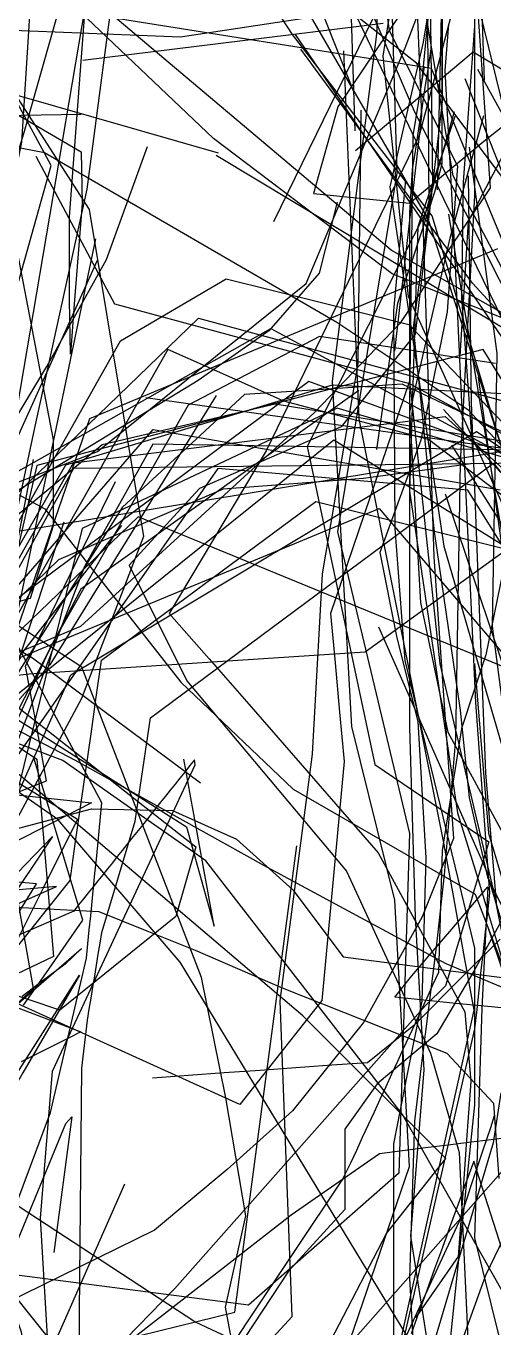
# Model space of a CAD drawing. Header units: metres. Extents: x 30 to 6769, y 117 to 5736.
# Drawn here: x 6121 to 6315, y 608 to 1147 of the extents above; entities that cross this region are included whole.
import ezdxf

# ---------------------------------------------------------------- set-up
doc = ezdxf.new("R2010")
doc.units = ezdxf.units.M
for name, color, linetype in [('FLOOR_0', 1, 'Continuous'), ('FLOOR_1', 2, 'Continuous'), ('FLOOR_2', 3, 'Continuous')]:
    doc.layers.add(name, color=color, linetype=linetype)

msp = doc.modelspace()

# ---------------------------------------------------------------- linework, layer by layer
at = {"layer": 'FLOOR_0', "color": 4}
for points in [[(6356.68, 843.69), (6289.13, 1068.55), (6231.21, 1143.56), (6123.64, 1308.57), (6000.42, 1479.97), (5904.93, 1637.82), (5804.26, 1777.77), (5606.23, 1733.95), (5595.73, 1647.01), (5578.5, 1588.67), (5546.2, 1585.44), (5537.9, 1587.05), (5558.12, 1594.4), (5578.33, 1601.76), (5598.54, 1609.11), (5549.57, 1689.25), (5546.98, 1688.43), (5569.34, 1668.86), (5578.16, 1660.09), (5568.27, 1666.27), (5558.38, 1672.46), (5548.49, 1678.64), (5538.6, 1684.83), (5528.71, 1691.01)], [(6352.05, 972.51), (6281.86, 1111.66), (6227.6, 1238.32)], [(6050.05, 458.42), (6065.18, 636.27), (6069.39, 724.18), (6070.92, 756.49), (6069.27, 764.75), (6067.62, 773), (6065.97, 781.26), (6064.32, 789.52), (6062.67, 797.77), (6061.02, 806.03), (6059.37, 814.28), (6057.72, 822.54), (6056.07, 830.79), (6054.42, 839.05), (6052.77, 847.31), (6063.44, 875.66), (6095.92, 963.71), (6131.33, 1089.3), (6067.36, 1207.53)], [(5741.21, 436.31), (5924.04, 443.04), (5996.6, 459.68), (6072.33, 544.54), (6092.01, 678.21), (6086.56, 784.58), (6079.65, 942.71), (6100.53, 1008.41), (6119.22, 1098.95), (6125.54, 1199.6)], [(6335.51, 1016.34), (6288.81, 1129.5), (6091.22, 1160.97)], [(6355.37, 1164.19), (6304.05, 1066.15), (6300.56, 1010.4)], [(5981.39, 1157.36), (6200.53, 1094.63)], [(6354.11, 952.05), (6293.91, 1075.4), (6258.03, 1150.58)], [(5665.77, 1100.11), (5820.91, 1102.43), (5978.28, 1123.85), (6128.53, 1094.68), (6249.63, 1024.52), (6303.89, 988.33), (6408.54, 875.81)], [(5936.2, 1107.17), (6143.74, 1110.65)], [(6074.66, 590.89), (6072.64, 615.14), (6085.3, 751.06), (6097.86, 953.63), (6129.59, 1006.11), (6154.27, 1050.47), (6171.25, 1097.18)], [(6325.98, 975.34), (6276.68, 998.83), (6244.02, 996.65), (6211.36, 994.47), (6160.78, 947.73), (6092.12, 839.09), (6095.93, 845.75), (6099.73, 852.41), (6103.53, 859.07), (6107.34, 865.73), (6111.14, 872.39), (6114.94, 879.05), (6118.75, 885.71), (6267.15, 947.26), (6336.79, 865.75)], [(6258.78, 996.16), (6143.56, 913.96), (6079.2, 789.83), (5984.93, 731.65), (5959.17, 654.89), (5896.04, 651.02), (5801.36, 651.02), (5726.88, 651.02), (5709.41, 651.02), (5691.93, 651.02), (5674.45, 651.02), (5656.98, 651.02), (5601.8, 643.59), (5462.43, 557.9), (5428.73, 519.77)], [(6199.61, 994.13), (6130.78, 882.54), (6101.64, 849.74)], [(5741.67, 403.29), (5762.76, 396.26), (5773.04, 393.63), (5782.99, 391.15), (5792.93, 388.66), (5802.88, 386.17), (5812.83, 383.68), (5870.88, 382.63), (6004.05, 436.4), (6038.36, 609.77), (6011.57, 832.29), (6105.61, 935.94), (6329.33, 972.89)], [(6338.51, 912.02), (6388.69, 766.29), (6408.85, 781.41), (6412.5, 787.48), (6410.61, 790.51), (6408.72, 793.54), (6406.83, 796.57), (6404.94, 799.6), (6403.04, 802.63), (6401.15, 805.66), (6399.26, 808.69), (6397.37, 811.72), (6395.47, 814.75), (6393.58, 817.77), (6391.69, 820.8), (6389.8, 823.83), (6387.91, 826.86), (6386.01, 829.89), (6384.12, 832.92), (6382.23, 835.95), (6379.97, 843.03), (6297.31, 973.53)], [(6123.82, 967.58), (6092.01, 802.86), (6073.33, 684.13), (6060.71, 677.86), (6048.92, 677.86), (6037.13, 677.86), (6025.34, 677.86), (6013.55, 677.86), (6001.76, 677.86), (5989.97, 677.86), (5978.18, 677.86), (5949.64, 687.99), (5920.84, 698.28), (5892.04, 708.57), (5837.16, 836.44), (5825.06, 890.84), (5805.68, 888.07), (5786.3, 885.3), (5766.92, 882.53), (5747.54, 879.76), (5724.19, 874.38)]]:
    msp.add_lwpolyline(points, dxfattribs=at)
at = {"layer": 'FLOOR_0', "color": 2}
for points in [[(6399.9, 1566.93), (6279.79, 1414.34), (6291.8, 1276.73), (6303.63, 1205.73), (6300.49, 1164.83), (6292.09, 1133.32), (6283.7, 1101.82), (6220.32, 971.2), (6180.25, 903.83), (6196.69, 885.03), (6213.13, 866.23), (6266.71, 804.73), (6302.63, 738.86), (6305.08, 710.05), (6303.36, 685.87), (6301.63, 661.7), (6299.85, 637.52), (6282.14, 612.21)], [(6256.91, 1119.16), (6206.41, 1246.83), (6196.35, 1283.32), (6201.23, 1302.85), (6205.33, 1327.54)], [(6286.67, 1168.12), (6250.11, 1113.69), (6239.91, 1077.73), (6279.76, 1073.74), (6310.52, 1099.36), (6385.09, 1158.4)], [(6615.11, 682.13), (6605.59, 834.27), (6513.82, 923.81), (6457.69, 940.45), (6391.79, 976.94), (6308.04, 1129.13)], [(5646.01, 860.96), (5757.68, 754.53), (5876.14, 743.31), (5940.02, 734.8), (5960.15, 742.13), (5980.29, 749.45), (6000.43, 756.78), (6068.35, 858.65), (6173.63, 979.97), (6317.28, 955.02)], [(6054.86, 805.1), (6129.39, 834.47), (6125.07, 858.24), (6120.75, 882.01), (6157.94, 958.54)], [(6326.74, 857.77), (6294.66, 953.26)]]:
    msp.add_lwpolyline(points, dxfattribs=at)
at = {"layer": 'FLOOR_0', "color": 3}
for points in [[(6303.04, 1556.59), (6262.02, 1453.49), (6280.63, 1290.1), (6290.38, 1180.79), (6284.71, 1123.42)], [(6273.32, 1285.89), (6281.03, 1199.74), (6284.65, 1110.07), (6273.54, 1012.52)], [(6015.09, 514.53), (6038.36, 650.9), (6050.14, 744.35), (6089.25, 843.65), (6107.46, 900.74), (6124.56, 980.65), (6146.3, 1079.49), (6159.07, 1177.17)], [(6308.18, 1001.75), (6321.75, 904.25), (6354.85, 846.46), (6372.57, 818.6), (6390.28, 790.75), (6413.72, 681.79), (6407.8, 598.81), (6400.84, 462.86), (6436.3, 432.45), (6510.25, 416.6), (6571, 410.53), (6612.3, 417.15), (6649.71, 426.51), (6681.19, 525.28), (6700.58, 594.67), (6683.54, 726.4), (6594.21, 866.52), (6573.08, 887.66), (6551.96, 908.8), (6485.43, 919.41), (6364.5, 969.68), (6302.78, 1125.19)], [(6149.67, 1058.94), (6114.31, 889.76), (6056.55, 792.05), (6038.32, 704.68), (6028.61, 699.82), (6018.9, 694.97), (6009.19, 690.11), (5999.49, 685.25), (5989.78, 680.4), (5980.07, 675.54), (5963.72, 668.63), (5916.04, 681.67), (5871.13, 681.97), (5845.37, 690.36), (5836.75, 711.06), (5828.13, 731.76), (5819.51, 752.46), (5834.73, 856.59), (5827.08, 882.79), (5779.1, 877.26), (5758.47, 868.42), (5737.85, 859.58)], [(6038.36, 543.04), (6037.29, 615.04), (6034.67, 625.5), (6032.06, 635.96), (6029.44, 646.43), (6026.83, 656.89), (6024.22, 667.35), (6021.6, 677.82), (6018.99, 688.28), (6012.96, 812.48), (6100.74, 953.25), (6222.24, 1021.9), (6337.13, 959.62)], [(6318.39, 972.09), (6170.56, 993.17)], [(6332.7, 971.39), (6173.42, 973.99), (6145.06, 923.33), (6116.99, 849.84), (6093.93, 787.15), (6084.4, 764.26), (6074.87, 741.38), (6065.34, 718.5), (5985.19, 638.56), (5903.6, 651.02), (5880.73, 651.02), (5857.86, 651.02), (5835, 651.02), (5736.73, 666.38), (5574.53, 668.47), (5468.97, 563.47), (5436.56, 528.55)], [(6340.23, 966.2), (6140.58, 963.91), (6098.1, 887.19)]]:
    msp.add_lwpolyline(points, dxfattribs=at)
at = {"layer": 'FLOOR_0', "color": 7}
for points in [[(6263.67, 1494.53), (6247.69, 1371.93), (6252.96, 1231.21), (6257.08, 1103.63)], [(6393.8, 596.6), (6419.55, 499.92), (6429.39, 429.6), (6440.54, 429.6), (6451.69, 429.6), (6462.83, 429.6), (6473.98, 429.6), (6485.13, 429.6), (6496.27, 429.6), (6507.42, 429.6), (6565.99, 459.64), (6656.8, 565.43), (6673.16, 692.46), (6632.62, 805.91), (6511.01, 896.27), (6409.47, 961.29), (6352.1, 1004.06), (6321.44, 1024.87), (6296.99, 1034.65), (6272.55, 1044.43), (6198.61, 1100.52), (6082.41, 1210.83)], [(6293.2, 1169.87), (6291.12, 1079.25)], [(6093.29, 1154.58), (6147.1, 1071.08), (6169.51, 935.78), (6143.93, 868.63), (6110.21, 805.81), (6066.34, 703.48), (5994.71, 672.65), (5979.79, 681.64), (5991.94, 687.04), (6004.1, 692.45), (6016.25, 697.85), (6028.41, 703.26), (6096.66, 740.18), (6139.15, 793.29), (6141.32, 808.48), (6143.49, 823.67), (6145.66, 838.87), (6147.83, 854.06), (6149.99, 869.25), (6152.16, 884.45), (6240.92, 950.16), (6323.23, 929.63)], [(6124.93, 1093.27), (6157.56, 1032.08), (6279.69, 999.05), (6397.79, 935.19)], [(6329.99, 965.14), (6249.77, 988.86), (6144.22, 939.03), (6113.39, 814.01), (6086.33, 753.17), (6022.65, 694.77), (5925.24, 650.38), (5877.35, 645.05), (5844.23, 653.77), (5813.49, 664.75), (5782.76, 675.73), (5761.02, 714.7), (5764.86, 808.56), (5746.81, 796.52), (5716.27, 783.28)], [(6293.8, 988.35), (6388.46, 884.06)], [(5713.89, 355.79), (5749.94, 355.79), (5920.08, 380.49), (6037.38, 511.49), (6059.77, 612.63), (6062.01, 650.68), (6064.24, 688.72), (6065.18, 715.18), (6065.18, 733.24), (6065.18, 751.3), (6065.46, 768.7), (6066.63, 783.98), (6067.81, 799.25), (6068.98, 814.53), (6070.16, 829.81), (6071.33, 845.08), (6140.54, 966.26), (6294.51, 985.34), (6334.57, 949.26)], [(6387.09, 821.58), (6303.84, 954.95), (6200.38, 963.83), (6114.03, 840.3)], [(6371.04, 860.25), (6167.29, 943.84), (6071.23, 851.51), (5978.57, 777.72), (5832.1, 781.8), (5854.78, 837.18), (5850.53, 845.7), (5846.27, 854.21), (5842.02, 862.73), (5837.76, 871.25), (5816.45, 846.54), (5856.24, 679.94), (5859.41, 613.53), (5818.45, 619.84), (5781.74, 624.18), (5754.46, 624.18), (5727.18, 624.18)], [(6084.39, 762.35), (6131.9, 811.53), (6123.7, 799.24), (6115.51, 786.94)], [(6066.39, 571.05), (6107.78, 698.76), (6143.12, 754.02), (6131.34, 733.82), (6119.57, 713.63), (6107.79, 693.43), (6093.59, 677.86), (6071.24, 677.86), (6048.89, 677.86), (6026.53, 677.86), (5963.58, 664.15), (5906.41, 649.42), (5890.02, 647.07), (5873.62, 644.73), (5857.23, 642.39), (5840.83, 640.04), (5824.44, 637.7), (5808.13, 634.76), (5791.82, 631.79), (5775.52, 628.83), (5759.21, 625.86), (5741.65, 623.54)], [(5689.47, 407.25), (5867.78, 404.91), (6021.75, 445.23), (6046.73, 479.89), (6063.13, 512.72), (6137.36, 692.58), (6139.95, 695.41), (6132.46, 639.24)]]:
    msp.add_lwpolyline(points, dxfattribs=at)
at = {"layer": 'FLOOR_0', "color": 5}
for points in [[(6347.2, 1045.88), (6282.58, 1131.68), (6256.46, 1152.29), (6232.08, 1171.26), (6150.96, 1181.1), (6088.21, 1206), (6060.97, 1261.37), (6052.44, 1342.47), (6098.69, 1486.36), (6100.14, 1479.18), (6076.69, 1432.26), (5994.59, 1309.06), (5863.34, 1178.75), (5766.63, 1162.63), (5710.06, 1168.14), (5656.85, 1184.12), (5599.19, 1228.5), (5508.67, 1315.17), (5451.99, 1402.52), (5440.45, 1402.52)], [(5550.25, 1189.7), (5595.18, 1146.02), (5687.97, 1112.44), (5794.26, 1100.58), (5926.63, 1102.99), (6070.88, 1137.51), (6143.78, 1094.97), (6144.1, 1073.6), (6142.5, 1052.79), (6140.9, 1031.98), (6139.3, 1011.17), (6138.95, 1033.62), (6138.95, 1068.11), (6147.42, 1182.14)], [(6144.48, 1132.9), (6268.79, 1148.27)], [(6232.39, 1143.61), (6329.97, 1000.64), (6364.69, 936.12), (6401.29, 836.53), (6418.55, 804.19), (6432.02, 786.85), (6445.5, 769.52), (6488.18, 727.75), (6589.36, 634.69), (6669.07, 538.33), (6673.25, 557.13), (6677.42, 575.93), (6681.6, 594.73), (6615.52, 731)], [(6350.4, 1109.66), (6306.13, 1136.21), (6257.42, 1095.35)], [(6150.32, 1050.07), (6091.53, 919.94), (6089.03, 887.44), (6086.54, 854.94), (6085.3, 795.45)], [(6025.44, 556.08), (5999.99, 615.06), (5998.3, 708.55), (6035.12, 792.17), (6066.31, 854.75), (6069.89, 862.51), (6073.47, 870.27), (6077.05, 878.03), (6080.63, 885.79), (6084.21, 893.55), (6087.79, 901.31), (6091.37, 909.07), (6094.95, 916.84), (6098.53, 924.6), (6102.11, 932.36), (6109.26, 945.95), (6192.36, 1026.11), (6322.47, 990.78)], [(6381.92, 904.29), (6287.64, 975.82), (6227.69, 991.78), (6203.67, 1002.47), (6179.64, 1013.15), (6107.96, 886.99)], [(6321.54, 994.65), (6247.76, 998.37), (6210.92, 987.31), (6174.07, 976.25), (6137.22, 965.19), (6094.27, 890.85), (6085.3, 850.93), (6085.3, 832.82), (6085.3, 814.7), (6085.3, 796.58), (6067.42, 726.32), (6038.62, 711.47), (6009.33, 704.15), (5977.85, 695.5), (5934.76, 679.82), (5870.5, 668.04), (5796.22, 668.37), (5739.25, 676.52)], [(6423.02, 932.14), (6237.98, 999.86), (6072.99, 877.03)], [(6136.63, 941.6), (6099.43, 828.83)], [(5984.39, 724.58), (6133.49, 790.82), (6077.75, 785.75)], [(6058.09, 690.82), (6143.89, 765.09), (6137.09, 758.65), (6128.18, 751.97), (6119.27, 745.28)]]:
    msp.add_lwpolyline(points, dxfattribs=at)
at = {"layer": 'FLOOR_0', "color": 1}
for points in [[(6285.19, 1402.34), (6306.24, 1252.74), (6310.64, 1124.72)], [(6348.28, 1011.23), (6272.16, 1054.23), (6149.81, 1157.34), (6145.66, 1376.39)], [(6329.02, 1071.14), (6307.5, 1159.2)], [(6287.14, 1147.12), (6287.79, 1072.71), (6237.3, 973.05), (6265.36, 841.27), (6312.51, 809.34), (6311.02, 804.37), (6309.53, 799.4), (6308.04, 794.43), (6306.55, 789.46), (6305.06, 784.49), (6303.57, 779.52), (6302.07, 774.55), (6300.58, 769.58), (6299.09, 764.61), (6297.6, 759.64), (6296.11, 754.67), (6294.62, 749.7), (6286.41, 741.56), (6182.58, 624.28), (6157.23, 598.36)], [(6321.27, 1023.75), (6305.75, 1040.57), (6234.65, 1137.58)], [(6080.62, 898.62), (6122.83, 910.13), (6132.25, 940.28), (6132.25, 975.78), (6109.15, 1096.1)], [(6199.66, 1093.65), (6328.65, 1016.02)], [(6316.14, 1054.78), (6147.16, 984.39), (6102.92, 856.19)], [(6407.15, 856.9), (6310.23, 1013.09), (6125.33, 965.06), (6092.74, 823.74), (6037.64, 715.64), (6033.27, 574.17), (6025.61, 484.15), (5984.94, 409.01), (5937.34, 357.94), (5902.79, 329.24), (5872.31, 335.34), (5841.82, 341.44), (5727.57, 336.29), (5572.23, 355.79), (5527.04, 355.79), (5484.27, 359.23), (5370.47, 407.21)], [(6097.25, 783.75), (6139.49, 878.46), (6307.46, 979.24), (6361.15, 943.43)], [(5714.12, 818.09), (5850.43, 805.35), (6004.86, 767.75), (6091.46, 684.5), (6118.83, 606.41), (6133.83, 505.48), (6142.67, 538.98), (6143.12, 614.41), (6144.06, 715.57), (6146.31, 735.41), (6147.06, 739.96), (6147.82, 744.51), (6148.58, 749.05), (6149.34, 753.6), (6150.09, 758.15), (6150.85, 762.7), (6151.61, 767.25), (6152.37, 771.79), (6159.26, 794.78), (6166.16, 817.8), (6172.49, 860.56), (6314.57, 966.13), (6361.78, 906.4)], [(6117.63, 885.35), (6160.58, 940.3)], [(6130.29, 594.87), (6126.86, 653.48), (6131.93, 714.3), (6191, 841.19), (6190.67, 843.19), (6188.67, 840.69), (6186.67, 838.19), (6184.67, 835.68), (6182.67, 833.18), (6180.67, 830.68), (6178.67, 828.18), (6176.67, 825.68), (6174.67, 823.17), (6172.67, 820.67), (6170.67, 818.17), (6168.67, 815.67), (6166.66, 813.16), (6164.66, 810.66), (6162.66, 808.16), (6160.66, 805.66), (6158.66, 803.16), (6156.66, 800.65), (6154.66, 798.15), (6152.66, 795.65), (6150.66, 793.15), (6148.66, 790.64), (6146.66, 788.14), (6144.66, 785.64), (6142.66, 783.14), (6140.65, 780.63), (6116.6, 770.12)], [(6027.09, 838.47), (6147.99, 825.48), (6114.92, 808.45)]]:
    msp.add_lwpolyline(points, dxfattribs=at)
at = {"layer": 'FLOOR_0', "color": 6}
for points in [[(6339.4, 1006.57), (6297.86, 1085.06), (6268.41, 1260.2)], [(6306.62, 1240.36), (6306.58, 1147), (6301.97, 1082.5), (6301.26, 1034.65), (6303.71, 1000.31), (6306.17, 965.97), (6260.65, 959.67), (6202.59, 955.33), (6134.36, 926.07), (6095.91, 888.83), (6058.76, 822.08), (5964.41, 781.84), (5928.07, 765.59), (5915.4, 748.68), (5902.73, 731.78), (5890.06, 714.88), (5877.39, 697.98), (5862.82, 674.64), (5848.24, 651.31), (5809.98, 614.18), (5786.03, 588.78)], [(6098.34, 1032.55), (6120.02, 1102.55), (6135.8, 1158.21), (6170.64, 1237.8)], [(5939.2, 1175.44), (6073.84, 1147.06), (6184.88, 1142.61), (6308.12, 1161.43)], [(5370.58, 1070.53), (5522.48, 1035.37), (5642.33, 892.88), (5688.66, 813.1), (5714.36, 801.41), (5740.07, 789.72), (5788.88, 785.22), (5932.8, 778.68), (6086.32, 845.57), (6248.41, 975.77), (6373.89, 897.77)], [(6107.62, 923.81), (6160.04, 1016.72), (6203.81, 1042.42), (6241.63, 1032.96), (6279.45, 1023.5), (6357.65, 941.68)], [(6315.36, 1007.36), (6297.13, 1010.17), (6278.91, 1012.97), (6260.69, 1015.78), (6242.46, 1018.58), (6188.01, 990.16), (6131.34, 890.57), (6115.09, 854.81), (6098.84, 819.04), (6045.06, 727.4), (6045.15, 663.5), (6051.47, 593.05)], [(6038.81, 879.5), (6152.45, 973.84), (6224.07, 990.64), (6343.47, 971.16), (6368.65, 905.67), (6371.5, 870.75), (6368.77, 843.48), (6366.97, 786.06), (6379.84, 654.02)], [(6117.11, 659.85), (6131.11, 697.19), (6145.94, 761.14), (6146.52, 766.98), (6147.1, 772.83), (6147.69, 778.67), (6148.27, 784.52), (6148.86, 790.36), (6149.44, 796.21), (6150.03, 802.05), (6150.61, 807.9), (6151.19, 813.75), (6151.78, 819.59), (6152.36, 825.44), (6113.76, 897.29)], [(6074.25, 709.78), (6125.24, 791.95), (6117.58, 792.59)]]:
    msp.add_lwpolyline(points, dxfattribs=at)
at = {"layer": 'FLOOR_1', "color": 5}
for points in [[(6266.2, 971.73), (6274.92, 1032.3), (6277.99, 1041.51), (6281.07, 1050.73), (6284.14, 1059.95), (6287.21, 1069.16), (6290.28, 1078.38), (6293.2, 1090.21), (6293.2, 1146.65), (6288.19, 1211.1), (6286.5, 1274.62), (6295.42, 1358.95), (6396, 1467.18), (6496.58, 1575.4), (6597.16, 1683.63), (6635.23, 1763.36), (6629.85, 1881.75), (6621.2, 2003.44), (6615.27, 2039.02), (6614.21, 2052.59), (6613.29, 2065.56), (6612.36, 2078.53), (6611.43, 2091.5), (6610.51, 2104.47)], [(6293.2, 1209.53), (6293.2, 1115.82), (6282.03, 1019.5), (6251.36, 981.15), (6192.82, 955.59), (6163.57, 923.83), (6187.53, 875.89), (6253.63, 797.2), (6259.43, 784.62), (6265.23, 772.05), (6271.03, 759.47), (6276.83, 746.89), (6282.64, 734.32), (6288.44, 721.74), (6300.31, 680.58), (6306.67, 544.34)], [(5836.94, 973.09), (5995.36, 922.35), (6002.33, 857.37), (5984.64, 841.27), (5966.94, 825.18), (5949.25, 809.09), (5942.11, 789.93), (5954.52, 765.1), (5966.93, 740.28), (5979.33, 715.45), (5978.57, 664.8), (5981.24, 594.72), (6011.65, 525.18), (6061.41, 510.11), (6113.84, 516.42), (6160.63, 535.92), (6231.14, 612.76), (6226.14, 743.46), (6239.55, 845.57), (6243.65, 920.19), (6258.49, 1007.42), (6259.67, 1112.19)], [(6298.27, 1111.6), (6285.22, 1065.93), (6289.83, 927.33), (6297.99, 810.61), (6285.03, 778.2), (6260.64, 734.44), (6231.28, 697.93), (6204.19, 673.53), (6174.17, 648.51), (6111.95, 618.01), (6107.7, 630.75), (6103.46, 643.49), (6099.22, 656.23), (6094.97, 668.97), (6104.95, 703.77), (6113.39, 838)], [(6310.41, 1109.97), (6296.45, 1059.19), (6279.79, 987.23), (6284.23, 908.38), (6295.58, 854.67), (6303.18, 840.73), (6310.78, 826.79), (6318.38, 812.85)], [(6089.6, 886.88), (6191.24, 807.27), (6183, 778.42), (6134.97, 739.58), (6110.3, 747.8), (6085.64, 756.03), (5960.47, 846.73), (5958.68, 843.3), (5966.71, 833.66), (5974.75, 824.01), (5982.78, 814.37), (6087.27, 783.79), (6151.02, 780.39), (6170.98, 772.4), (6190.93, 764.41), (6226.95, 748.86), (6295.19, 721.75), (6314.54, 701.03), (6316.77, 669.84)], [(6317.27, 769.03), (6314.58, 766.35), (6302.26, 754.02), (6281.48, 733.23), (6262.33, 717.83), (6247.49, 716.77), (6232.66, 715.71), (6217.82, 714.65), (6202.98, 713.59), (6188.15, 712.53), (6173.31, 711.47)], [(6143.92, 586.81), (6094.43, 648.54), (6065.46, 677.86), (6055.48, 677.86), (6045.49, 677.86), (6035.51, 677.86), (6025.53, 677.86), (6015.54, 677.86), (6005.56, 677.86), (5995.58, 677.86), (5985.59, 677.86), (5975.61, 677.86), (5965.62, 677.86), (5926.12, 667.27), (5878.41, 646.99), (5879.94, 640.85), (5881.48, 634.7), (5883.01, 628.56), (5884.55, 622.41), (5886.08, 616.27), (5887.62, 610.13), (5889.15, 603.98)], [(6109.87, 663.56), (6191.29, 610.37), (6250.91, 582.55)], [(6123, 579.58), (6161.89, 667.6)]]:
    msp.add_lwpolyline(points, dxfattribs=at)
at = {"layer": 'FLOOR_1', "color": 1}
for points in [[(6053.4, 510.11), (6241.21, 562.38), (6279.79, 674.87), (6273.62, 785.11), (6255.87, 857), (6247.83, 1000.04), (6266.38, 1144.86), (6266.38, 1194.47), (6266.38, 1217.79), (6266.38, 1236.97), (6266.38, 1256.15), (6266.38, 1275.33), (6262.05, 1329.35), (6254.95, 1412.24), (6252.96, 1480.65), (6252.96, 1565.88), (6237.51, 1700.24)], [(6288.2, 1170.71), (6289.18, 1082.48), (6281.28, 1022.25), (6289.88, 937.68), (6300.77, 863.85), (6304.39, 827.63), (6311.98, 794.61), (6325.93, 766.69)], [(6288.73, 1138.6), (6287.43, 1130.1), (6286.12, 1121.61), (6284.81, 1113.11), (6283.51, 1104.62), (6282.2, 1096.12), (6280.89, 1087.63), (6279.79, 1069.67), (6279.79, 999.98), (6247.07, 903.81), (6248.92, 883.39), (6250.78, 862.96), (6252.63, 842.53), (6243.41, 743.59), (6209.42, 700.52), (6090.54, 754.34)], [(6304.04, 1085.09), (6305.24, 991.05), (6311.17, 837.86), (6315.78, 782.51)], [(6193.18, 833.55), (6123.65, 885.29), (6083.74, 908.58), (6053.55, 925.57), (6031.81, 937.09), (6010.07, 948.61), (5988.33, 960.12), (5966.58, 971.64), (5916.09, 973.95), (5746.96, 968.5), (5575.2, 964.54), (5559.83, 910.25), (5542.79, 940.94), (5513.83, 988.64), (5485.37, 1024.64), (5481.06, 1021.61), (5476.75, 1018.59), (5472.43, 1015.57), (5468.12, 1012.55), (5463.8, 1009.53), (5459.49, 1006.51), (5455.17, 1003.49), (5450.86, 1000.46)], [(6322.98, 614.79), (6276.88, 696.38), (6195.43, 801.35), (6175.66, 815.2), (6155.89, 829.05), (6136.12, 842.89), (6061.17, 871.25)], [(6327.05, 739.56), (6313.7, 740.89), (6300.35, 742.23), (6287.01, 743.57), (6273.66, 744.9), (6280.63, 753.77), (6288.52, 762.98), (6296.41, 772.19), (6304.3, 781.39), (6312.18, 790.6), (6309.63, 740.27), (6306.62, 645.31), (6341.01, 506.44)], [(6357.27, 639.74), (6312.31, 773.82)], [(6329.79, 603.88), (6306.32, 677.05), (6303.08, 668.12), (6299.83, 659.19), (6296.58, 650.26), (6293.34, 641.33), (6290.09, 632.4), (6286.85, 623.47), (6283.6, 614.54), (6280.36, 605.61)]]:
    msp.add_lwpolyline(points, dxfattribs=at)
at = {"layer": 'FLOOR_1', "color": 6}
for points in [[(6223.6, 1066.17), (6276.46, 1174.5), (6286.12, 1251.12), (6295.27, 1303.16), (6293.95, 1394.25), (6283.56, 1502.77), (6377.29, 1599.42)], [(6272.54, 1150.78), (6274.51, 1086.16), (6249.85, 937.63), (6279.79, 812.72), (6275.25, 672.08), (6213.09, 617.41), (6029.52, 641.11), (5981.92, 635.96), (5978.36, 625.27), (5974.8, 614.58), (5971.24, 603.89)], [(6298.47, 1109.68), (6283.24, 1063.96), (6279.79, 954.47), (6299.65, 821.3), (6308.66, 791.82), (6311.15, 783.53), (6313.63, 775.24), (6316.12, 766.94), (6318.61, 758.65), (6321.09, 750.35), (6323.58, 742.06), (6326.07, 733.77), (6328.03, 723.14), (6329.79, 711.66), (6331.56, 700.17), (6333.32, 688.69), (6335.09, 677.21), (6336.86, 665.73), (6338.62, 654.24), (6337.99, 620.6)], [(6304.48, 1096.92), (6315.86, 1011.56), (6314, 898.57), (6332.46, 757.55)], [(5736.64, 1002.14), (5749.71, 998.18), (5787.35, 987.9), (5847.68, 976.4), (5975.73, 971.47), (6052.27, 964.8), (6103.43, 960.86), (6128.69, 947.13), (6142.78, 929.18), (6156.88, 911.23), (6170.97, 893.28), (6185.07, 875.34), (6231.57, 831.08), (6306.85, 787.55), (6323.61, 744.11)], [(6222.27, 555.01), (6270.13, 647.09), (6294.75, 678.12), (6235.6, 737.22), (6098.24, 853.92), (5965.98, 942.52), (5807.86, 986.51), (5635.39, 992.22)], [(6321.83, 937.99), (6311.37, 886.71), (6301.2, 856.18), (6293.2, 805.66), (6291.7, 755.13), (6289.28, 749.87), (6286.85, 744.61), (6284.43, 739.36), (6282, 734.1), (6279.58, 728.84), (6277.15, 723.59), (6274.73, 718.33), (6272.3, 713.07), (6269.88, 707.82), (6267.45, 702.56), (6265.03, 697.3), (6262.6, 692.04), (6260.18, 686.79), (6257.75, 681.53), (6255.33, 676.27), (6251.95, 669.64), (6212.27, 610.08), (6191.01, 577.58)], [(6072.6, 701.1), (6123.99, 748.56), (6098.43, 892.79)], [(6100.71, 844.21), (6142.28, 818.72), (6128.1, 790.34), (6113.91, 761.95)], [(6119.89, 741.67), (6128.09, 753.39), (6136.29, 765.11), (6144.49, 776.83), (6124.18, 844.11)]]:
    msp.add_lwpolyline(points, dxfattribs=at)
at = {"layer": 'FLOOR_1', "color": 3}
for points in [[(6002.7, 951.91), (6086.31, 946.25), (6150.53, 970.92), (6236.93, 1040.48), (6277.93, 1138.08), (6306.62, 1213.75), (6306.62, 1274.5)], [(6209.38, 1201.98), (6287.48, 1066.93), (6322.98, 956.75)], [(6252.35, 1136.88), (6258.73, 984.4), (6293.67, 809.51), (6297.91, 786.18), (6302.14, 762.85), (6306.38, 739.52), (6275.02, 598.52)], [(6278.05, 1083.4), (6273.08, 1029.19), (6273.64, 939.06), (6277.84, 884.39), (6299.76, 794.1), (6306.62, 765.19), (6306.62, 757.1), (6306.62, 749), (6306.62, 740.9), (6306.62, 732.81), (6306.62, 724.71), (6306.62, 716.61), (6306.62, 708.51), (6306.62, 700.42), (6292.51, 564.42)], [(6324.17, 687.24), (6314.7, 686.06), (6305.23, 684.87), (6295.77, 683.69), (6286.3, 682.5), (6276.83, 681.32), (6267.36, 680.13), (6230.68, 654.66), (6166.77, 604.91), (6024.76, 590.69), (5960.86, 617.34), (5975.06, 684.87), (5989.26, 752.4), (5936.01, 853.69), (5815.3, 988.74), (5751.4, 988.74), (5711.75, 988.74)], [(6266.83, 898.29), (6311.4, 797.88), (6333.44, 724.09)]]:
    msp.add_lwpolyline(points, dxfattribs=at)
at = {"layer": 'FLOOR_1', "color": 2}
for points in [[(6283.04, 1264.05), (6292.01, 1180.63), (6285.32, 1140.47), (6271.57, 1080.57), (6293.91, 931.75), (6327.82, 815.48), (6320.86, 782.27), (6306.41, 755.76), (6291.06, 729.75), (6266.28, 709.09), (6252.96, 690.3), (6252.96, 673.67), (6252.96, 657.04), (6229.59, 631.56), (6171.59, 543.44), (6156.27, 539.61), (6140.95, 535.78), (6125.63, 531.94), (6110.3, 528.11), (6094.98, 524.28), (5996.49, 603.04), (5991.84, 754.94), (6051.77, 820.55)], [(6260.97, 1219.23), (6271.35, 1145.3), (6299.58, 1089.22), (6295.26, 1028.75), (6284.36, 975.61), (6267.47, 929.14), (6274.47, 893.72), (6283.13, 859.07), (6286.5, 802.61), (6284.83, 743.33), (6278.78, 713.05), (6273.08, 684.2), (6273.08, 677.92), (6273.08, 671.64), (6273.08, 665.35), (6273.08, 659.07), (6273.08, 652.79), (6273.08, 646.51), (6273.08, 640.23), (6273.08, 633.95), (6273.08, 627.67), (6273.08, 621.39), (6273.08, 615.11), (6273.08, 608.83), (6273.08, 602.55)], [(6295.81, 1147.86), (6294.33, 1128.66), (6297.88, 1062.47), (6307.07, 867.01), (6312.91, 788.19), (6312.01, 780.14), (6311.12, 772.08), (6310.22, 764.03), (6309.33, 755.97), (6308.43, 747.92), (6307.54, 739.86), (6306.65, 731.81), (6274.65, 591.77)], [(6331.91, 1078.75), (6333.44, 1019.19), (6325.06, 933.96), (6261.42, 887.81), (6122.24, 878.77), (6026.61, 867.51), (6037.51, 877.29), (6068.35, 891), (6187.39, 815.52), (6198.85, 774.36), (6197.88, 779.68), (6196.91, 785), (6195.95, 790.32), (6194.98, 795.64), (6194.01, 800.96), (6193.05, 806.28), (6192.08, 811.6), (6191.11, 816.92), (6190.15, 822.24), (6189.18, 827.56), (6188.21, 832.88), (6187.25, 838.2), (6186.28, 843.52)], [(6207.1, 597.34), (6203.58, 616.54), (6211.98, 654.38), (6203.63, 703.23), (6193.65, 753.15), (6144.03, 881.6), (6021.6, 961.05), (5884.98, 991.02), (5742.25, 999.93), (5702.94, 998.81)]]:
    msp.add_lwpolyline(points, dxfattribs=at)
at = {"layer": 'FLOOR_1', "color": 7}
for points in [[(6342.25, 896.13), (6279.34, 1035.14), (6268.78, 1134.63), (6279.79, 1203.92)], [(6249.72, 1074.18), (6242.36, 1044.72), (6221.49, 1020.83), (6192.26, 1000.36), (6145.6, 971.84), (6044.39, 910.02), (6042.03, 887.59), (6045.9, 868.25), (6049.77, 848.92), (6067.34, 829.55), (6099.64, 810.16), (6148.03, 822.98), (6181.53, 822.2), (6208.06, 810.4), (6231.36, 789.43), (6252.24, 761.59), (6328.58, 751.67)], [(6295.87, 1069.14), (6320.03, 924.14)], [(6279.94, 997.87), (6292.26, 882.92), (6314.35, 789.35), (6326.23, 730.01)], [(5717.47, 981.22), (5931.56, 949.4), (6039.73, 898.6), (6068.11, 881.67), (6087.2, 868.94), (6106.29, 856.21), (6125.38, 843.48), (6132.25, 761.78), (6010.98, 703.94), (6005.17, 865.68), (6082.73, 851.85), (6019.16, 840.28), (5986.84, 808.01), (5958.77, 772.92), (5949.55, 726), (5890.23, 602.69)], [(6339.75, 542.19), (6278.61, 604.84), (6184.79, 759.49), (6134.07, 818.56), (6091.71, 847.94), (6053.09, 853.64), (6038.2, 838.74), (6023.3, 823.83), (6008.4, 808.93), (5993.51, 794.03), (5968.89, 763.47), (5931.49, 711.79), (5952.04, 729.41), (5972.59, 747.03), (5984.7, 868.86), (5865.47, 976.96)], [(6160.17, 602.93), (6207.43, 614.47), (6233.07, 807.57)], [(6050.2, 766.23), (6143.66, 730.54), (6138.71, 728.06), (6133.76, 725.59), (6128.81, 723.11), (6123.86, 720.64), (6118.92, 718.16)], [(6245.85, 591.11), (6378.78, 741.65)], [(6314.82, 695.79), (6313.2, 690.9), (6311.57, 686.01), (6309.94, 681.12), (6308.31, 676.23), (6306.68, 671.35), (6305.05, 666.46), (6303.42, 661.57), (6301.79, 656.68), (6300.17, 651.79), (6275.83, 599.39)], [(6341.47, 692.38), (6311.25, 629.67), (6286.29, 560.81)]]:
    msp.add_lwpolyline(points, dxfattribs=at)
at = {"layer": 'FLOOR_1', "color": 4}
for points in [[(6305.8, 1184.35), (6313.06, 1080.06), (6294.38, 1052.02), (6275.7, 1023.98), (6240.18, 986.93), (6143.5, 898.38), (6103.58, 881.74), (6065.35, 865.71), (6069.81, 865.07), (6074.26, 864.44), (6078.71, 863.8), (6083.17, 863.16), (6087.62, 862.53), (6092.07, 861.89), (6096.53, 861.26), (6100.98, 860.62), (6105.43, 859.98), (6109.89, 859.35), (6141.33, 843.09), (6220.82, 798.8), (6294.77, 758.84), (6320.01, 748.32)], [(6306.62, 1155.9), (6306.62, 1129.56), (6306.62, 1103.21), (6306.62, 1076.87), (6300.7, 966.4), (6298.75, 851.87), (6294.07, 795.62), (6290.76, 765.65), (6287.76, 741.65), (6284.76, 717.64), (6281.76, 693.63), (6279.79, 628.47), (6284.82, 536.95)], [(6285.85, 1130.28), (6281.07, 1101.56), (6279.79, 990.23), (6279.79, 856.6), (6282.06, 778.09), (6285.59, 714.86), (6280.2, 646.05), (6294.88, 552.04)], [(6306.62, 883.13), (6312.41, 812.85), (6325.18, 770.26)], [(6317.55, 705.34), (6314.36, 684.58), (6286.62, 591.05)]]:
    msp.add_lwpolyline(points, dxfattribs=at)
at = {"layer": 'FLOOR_2', "color": 1}
msp.add_lwpolyline([(5511.25, 564.93), (5668.9, 729.9), (5829.56, 732.07), (5840.21, 733.04), (5850.87, 734.01), (5861.52, 734.97), (5872.18, 735.94), (5882.83, 736.91), (5893.48, 737.88), (6057.29, 759.01), (6107.72, 933.22), (6172.49, 1314.28)], dxfattribs=at)

doc.saveas('drawing.dxf')
